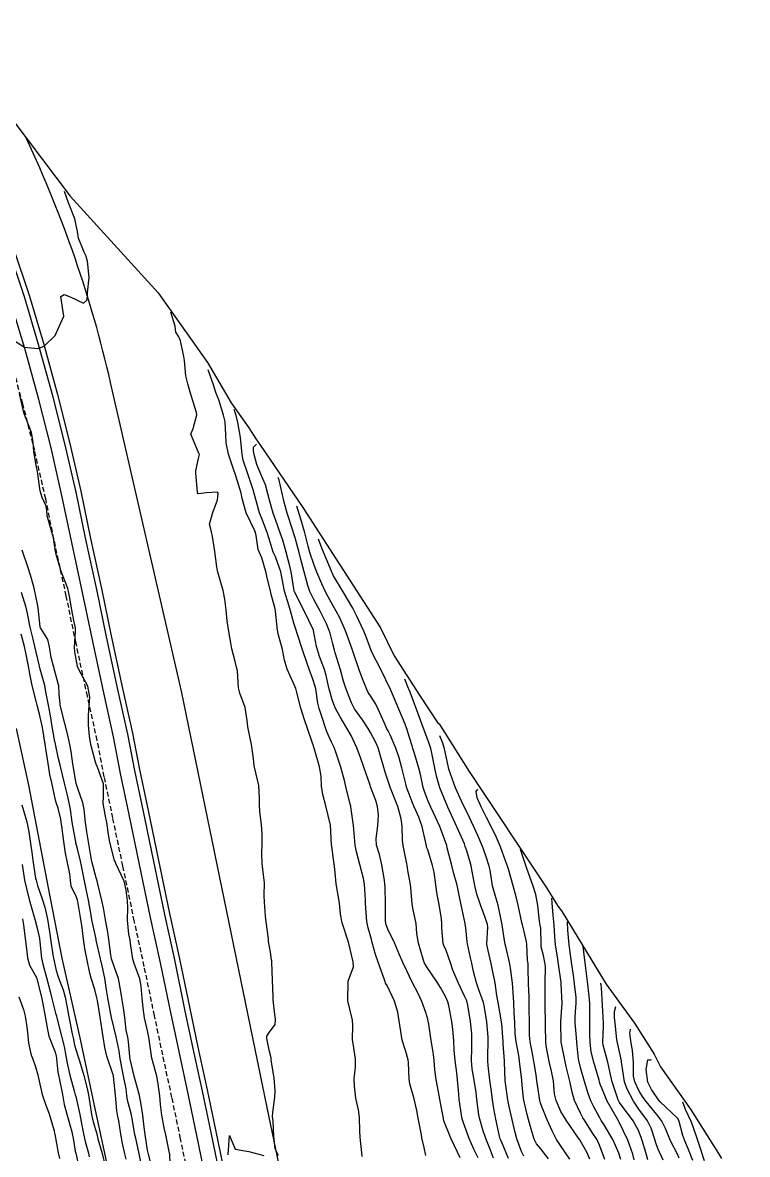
# Model space of a CAD drawing. Header units: metres. Extents: x 292545 to 299085, y 7450245 to 7463078.
# Drawn here: x 298213.5 to 298287.9, y 7452006.9 to 7452123.2 of the extents above; entities that cross this region are included whole.
import ezdxf

# ---------------------------------------------------------------- set-up
doc = ezdxf.new("R2010")
doc.units = ezdxf.units.M
doc.linetypes.add('DASHED', pattern=[0.75, 0.5, -0.25])
for name, color, linetype in [('Area', 45, 'Continuous'), ('Canteiro', 45, 'DASHED'), ('Ciclovia', 45, 'Continuous'), ('Curvas de Nivel 1m', 11, 'Continuous'), ('Curvas de Nivel 5m', 15, 'Continuous'), ('Hidrografia', 140, 'Continuous'), ('Vias Primárias', 230, 'Continuous')]:
    doc.layers.add(name, color=color, linetype=linetype)

msp = doc.modelspace()

# ---------------------------------------------------------------- linework, layer by layer
at = {"layer": 'Area'}
msp.add_polyline3d([(298204.91, 7452123.19, 695.93), (298218.38, 7452105.35, 696.08), (298227.43, 7452095.42, 707.55), (298232.48, 7452088.27, 709.5), (298234.9, 7452084.13, 711.37), (298236.71, 7452081.54, 697.38), (298237.46, 7452080.44, 697.61), (298237.92, 7452079.74, 711.63), (298242.27, 7452073.36, 705.62), (298250.25, 7452061.02, 715.41), (298251.63, 7452058.12, 715.31), (298254.24, 7452054.07, 713.05), (298256.18, 7452051.18, 709.97), (298256.28, 7452051.14, 702.77), (298259.33, 7452046.25, 711.41), (298267.24, 7452034.35, 712.78), (298268.4, 7452032.47, 710.49), (298268.91, 7452031.82, 711.43), (298273.4, 7452024.4, 708.65), (298276.32, 7452020.39, 723.54), (298278.34, 7452017.19, 724.21), (298278.98, 7452015.89, 723.54), (298282.06, 7452011.53, 712.65), (298284.95, 7452006.99, 732.14), (298285.25, 7452006.48, 732.56)], dxfattribs=at)
at = {"layer": 'Canteiro'}
msp.add_lwpolyline([(298230.86, 7452003), (298229.72, 7452008.51), (298228.83, 7452012.75), (298227.89, 7452017.13), (298227.04, 7452021.15), (298225.99, 7452026.22), (298224.97, 7452030.88), (298223.8, 7452036.52), (298222.77, 7452041.47), (298221.88, 7452045.7), (298221.16, 7452049.44), (298220.16, 7452053.98), (298218.99, 7452059.42), (298217.99, 7452064.27), (298216.87, 7452069.41), (298215.87, 7452074.25), (298214.74, 7452079.22), (298213.53, 7452084.03), (298212.08, 7452089.24)], dxfattribs=at)
at = {"layer": 'Ciclovia'}
for points in [[(298233.98, 7452003.66), (298232.85, 7452009.16), (298231.96, 7452013.41), (298231.01, 7452017.79), (298230.17, 7452021.8), (298229.12, 7452026.89), (298228.09, 7452031.54), (298226.93, 7452037.17), (298225.9, 7452042.12), (298225.01, 7452046.33), (298224.29, 7452050.09), (298223.29, 7452054.66), (298222.12, 7452060.08), (298221.11, 7452064.94), (298219.99, 7452070.08), (298218.99, 7452074.93), (298217.85, 7452079.96), (298216.62, 7452084.85), (298215.15, 7452090.12), (298213.68, 7452095.02), (298212.06, 7452099.93)], [(298232.52, 7452003.35), (298231.39, 7452008.85), (298230.5, 7452013.11), (298229.56, 7452017.48), (298228.71, 7452021.49), (298227.66, 7452026.58), (298226.63, 7452031.23), (298225.47, 7452036.87), (298224.44, 7452041.82), (298223.55, 7452046.04), (298222.83, 7452049.79), (298221.83, 7452054.34), (298220.66, 7452059.77), (298219.66, 7452064.63), (298218.54, 7452069.77), (298217.53, 7452074.61), (298216.4, 7452079.62), (298215.18, 7452084.47), (298213.72, 7452089.71), (298212.26, 7452094.58)]]:
    msp.add_lwpolyline(points, dxfattribs=at)
at = {"layer": 'Curvas de Nivel 1m', "flags": 128}
for points, elevation in [([(298211.71, 7452091.11), (298213.7, 7452089.83), (298215.08, 7452089.69), (298215.7, 7452089.94), (298216.86, 7452091.05), (298217.73, 7452093.04), (298217.43, 7452095.05), (298217.76, 7452095.24), (298218.38, 7452095.03), (298219.75, 7452094.35), (298220.11, 7452094.66), (298220.15, 7452095.01), (298220.18, 7452095.43), (298220.32, 7452097.01), (298220.15, 7452098.67), (298220.06, 7452099.02), (298220.01, 7452099.21), (298219.82, 7452099.61), (298219.23, 7452101.03), (298219.13, 7452101.74), (298218.87, 7452103.03), (298218.23, 7452104.69), (298217.8, 7452105.83)], 696), ([(298239.76, 7452006.77), (298239.42, 7452007.48), (298239.28, 7452008.78), (298239.21, 7452010.33), (298239.16, 7452010.78), (298239.2, 7452011.21), (298239.4, 7452012.78), (298239.43, 7452013.42), (298239.33, 7452014.78), (298239.03, 7452016.59), (298239.01, 7452016.79), (298238.99, 7452016.94), (298238.84, 7452017.47), (298238.58, 7452018.79), (298238.59, 7452019.06), (298238.86, 7452019.44), (298239.43, 7452020.23), (298239.45, 7452020.78), (298239.38, 7452021.28), (298239.23, 7452022.79), (298239.21, 7452023.09), (298239.17, 7452024.79), (298239.09, 7452026.65), (298239.08, 7452026.79), (298239.07, 7452026.9), (298238.96, 7452027.67), (298238.76, 7452028.79), (298238.73, 7452029.04), (298238.52, 7452030.79), (298238.45, 7452031.36), (298238.32, 7452032.8), (298238.31, 7452033.51), (298238.32, 7452034.8), (298238.24, 7452035.61), (298238.08, 7452036.8), (298238.05, 7452037.83), (298238.1, 7452038.8), (298238.1, 7452039.79), (298238.01, 7452040.8), (298237.86, 7452042.08), (298237.81, 7452042.8), (298237.82, 7452043.47), (298237.74, 7452044.8), (298237.32, 7452046.68), (298237.29, 7452046.81), (298237.28, 7452046.89), (298237.2, 7452047.54), (298237.04, 7452048.81), (298236.99, 7452049.03), (298236.63, 7452050.82), (298236.57, 7452051.49), (298236.34, 7452052.82), (298235.81, 7452054.29), (298235.67, 7452054.83), (298235.55, 7452056.59), (298235.51, 7452056.83), (298235.32, 7452057.53), (298234.99, 7452058.83), (298234.91, 7452059.27), (298234.63, 7452060.84), (298234.5, 7452061.71), (298234.4, 7452062.84), (298234.27, 7452063.96), (298234.09, 7452064.84), (298233.53, 7452066.74), (298233.5, 7452066.85), (298233.43, 7452067.28), (298233.22, 7452068.85), (298233.01, 7452070.39), (298232.89, 7452070.86), (298232.7, 7452071.65), (298233.03, 7452072.86), (298233.52, 7452074.17), (298233.59, 7452074.79), (298233.58, 7452074.85), (298233.52, 7452074.96), (298232.37, 7452074.87), (298231.52, 7452074.77), (298231.47, 7452074.88), (298231.47, 7452074.94), (298231.3, 7452076.88), (298231.28, 7452077.15), (298231.57, 7452078.4), (298231.65, 7452078.8), (298231.63, 7452078.88), (298231.61, 7452078.92), (298231.57, 7452079.02), (298230.76, 7452080.89), (298231.01, 7452081.47), (298231.4, 7452082.88), (298231.36, 7452083.14), (298230.79, 7452084.89), (298230.46, 7452086.08), (298230.27, 7452086.89), (298230.11, 7452088.47), (298230.07, 7452088.9), (298229.71, 7452090.5), (298229.55, 7452090.9), (298229.23, 7452091.39), (298229.18, 7452092), (298228.73, 7452093.43)], 697), ([(298248.36, 7452006.67), (298248.33, 7452007.06), (298248.16, 7452008.68), (298248.11, 7452009.31), (298248.08, 7452010.68), (298247.99, 7452011.46), (298247.72, 7452012.68), (298247.56, 7452013.92), (298247.55, 7452014.68), (298247.66, 7452015.85), (298247.69, 7452016.68), (298247.46, 7452018.07), (298247.37, 7452018.68), (298247.41, 7452020.15), (298247.37, 7452020.69), (298246.9, 7452022.69), (298246.92, 7452024.69), (298247.47, 7452026.16), (298247.43, 7452026.69), (298246.97, 7452028.69), (298246.32, 7452030.7), (298246.13, 7452031.57), (298246.02, 7452032.7), (298245.84, 7452033.9), (298245.69, 7452034.7), (298245.55, 7452036.22), (298245.5, 7452036.71), (298245.25, 7452038.55), (298245.23, 7452038.71), (298245.11, 7452040.71), (298244.62, 7452042.72), (298244.33, 7452043.89), (298244.2, 7452044.72), (298244.14, 7452045.77), (298243.98, 7452046.73), (298243.81, 7452047.34), (298243.39, 7452048.74), (298243.35, 7452048.87), (298243.22, 7452049.27), (298242.72, 7452050.75), (298242.44, 7452051.56), (298242.07, 7452052.75), (298241.67, 7452054.37), (298241.56, 7452054.76), (298241.29, 7452055.38), (298240.67, 7452056.77), (298240.4, 7452057.69), (298240.17, 7452058.77), (298239.74, 7452060.38), (298239.66, 7452060.78), (298239.46, 7452062.7), (298239.45, 7452062.78), (298239.39, 7452063.09), (298239.03, 7452064.42), (298238.94, 7452064.79), (298238.64, 7452066.02), (298238.47, 7452066.79), (298238.05, 7452068.2), (298237.78, 7452068.81), (298237.7, 7452069.05), (298237.47, 7452070.48), (298237.4, 7452070.81), (298237.33, 7452070.96), (298236.44, 7452072.82), (298236.04, 7452074.3), (298235.93, 7452074.83), (298235.54, 7452076.17), (298235.32, 7452076.83), (298235.18, 7452077.2), (298234.64, 7452078.84), (298234.41, 7452080.02), (298234.37, 7452080.84), (298234.29, 7452082.16), (298234.14, 7452082.84), (298233.64, 7452084.42), (298233.46, 7452084.85), (298233.33, 7452085.17), (298233.09, 7452085.99), (298232.56, 7452087.53)], 698), ([(298228.69, 7452004.91), (298228.6, 7452006.91), (298228.59, 7452007.04), (298228.19, 7452008.92), (298228.04, 7452009.62), (298227.79, 7452010.92), (298227.67, 7452012.03), (298227.58, 7452012.92), (298227.37, 7452014.36), (298227.27, 7452014.93), (298226.83, 7452016.55), (298226.75, 7452016.93), (298226.73, 7452017.03), (298226.46, 7452018.93), (298226.36, 7452019.44), (298226.03, 7452020.94), (298225.87, 7452021.96), (298225.77, 7452022.94), (298225.69, 7452024.17), (298225.55, 7452024.94), (298224.95, 7452026.51), (298224.82, 7452026.95), (298224.59, 7452028.58), (298224.53, 7452028.96), (298224.42, 7452029.52), (298224.27, 7452030.96), (298224.3, 7452032.25), (298224.27, 7452032.96), (298224.13, 7452034.06), (298223.92, 7452034.97), (298223.07, 7452036.79), (298222.99, 7452036.98), (298222.95, 7452037.11), (298222.46, 7452038.99), (298222.32, 7452039.78), (298222.15, 7452040.99), (298221.97, 7452041.83), (298221.76, 7452042.99), (298221.79, 7452043.63), (298221.79, 7452044.99), (298221.19, 7452046.68), (298221.05, 7452047), (298220.98, 7452047.21), (298220.52, 7452049.01), (298220.36, 7452049.87), (298220.28, 7452051.01), (298220.27, 7452051.98), (298220.33, 7452053.01), (298220.4, 7452053.88), (298220.21, 7452055.01), (298219.31, 7452056.65), (298219.14, 7452057.02), (298218.85, 7452058.55), (298218.82, 7452059.03), (298218.94, 7452060.62), (298218.92, 7452061.02), (298218.78, 7452061.6), (298218.52, 7452063.03), (298218.34, 7452064.08), (298218.15, 7452065.03), (298217.43, 7452066.91), (298217.38, 7452067.04), (298216.93, 7452068.53), (298216.83, 7452069.05), (298216.66, 7452070.25), (298216.43, 7452071.06), (298216.03, 7452072.52), (298215.99, 7452073.06), (298215.93, 7452073.49), (298215.52, 7452074.41), (298215.32, 7452075.07), (298215.27, 7452075.33), (298215.03, 7452077.08), (298214.9, 7452077.73), (298214.65, 7452079.08), (298214.58, 7452080.08), (298214.41, 7452081.08), (298213.62, 7452083.09), (298213.18, 7452085.09)], 696), ([(298254.89, 7452006.78), (298254.72, 7452007.6), (298254.5, 7452008.6), (298254.44, 7452008.9), (298254.12, 7452010.61), (298253.97, 7452011.41), (298253.71, 7452012.61), (298253.26, 7452014.15), (298253.17, 7452014.62), (298253.11, 7452016.33), (298253.08, 7452016.62), (298252.84, 7452017.46), (298252.48, 7452018.62), (298252.39, 7452019.09), (298252.16, 7452020.63), (298252.01, 7452021.51), (298251.69, 7452022.63), (298250.92, 7452024.24), (298250.77, 7452024.49), (298250.72, 7452024.64), (298250.63, 7452024.94), (298250, 7452026.65), (298249.73, 7452027.43), (298249.39, 7452028.66), (298249.31, 7452028.99), (298248.99, 7452030.18), (298248.86, 7452030.67), (298248.84, 7452030.83), (298248.72, 7452032.67), (298248.69, 7452033.01), (298248.6, 7452034.67), (298248.5, 7452035.23), (298248.11, 7452036.68), (298247.79, 7452037.98), (298247.65, 7452038.68), (298247.5, 7452040.3), (298247.47, 7452040.69), (298247.21, 7452042.62), (298247.2, 7452042.69), (298247.14, 7452042.89), (298246.69, 7452044.69), (298246.54, 7452045.33), (298246.16, 7452046.7), (298245.67, 7452048.24), (298245.49, 7452048.71), (298245.22, 7452049.27), (298244.76, 7452050.25), (298244.59, 7452050.72), (298244.29, 7452051.68), (298243.93, 7452052.73), (298243.8, 7452053.27), (298243.59, 7452054.74), (298243.54, 7452054.99), (298243.29, 7452055.73), (298242.91, 7452056.74), (298242.71, 7452057.35), (298242.23, 7452058.75), (298241.7, 7452060.41), (298241.6, 7452060.76), (298241.36, 7452061.49), (298240.99, 7452062.76), (298240.82, 7452063.33), (298240.4, 7452064.77), (298240.16, 7452066.03), (298240, 7452066.77), (298239.45, 7452068.29), (298239.24, 7452068.78), (298238.82, 7452070.14), (298238.62, 7452070.79), (298238.06, 7452072.24), (298237.83, 7452072.81), (298237.75, 7452073.06), (298237.51, 7452073.94), (298237.28, 7452074.81), (298237.17, 7452075.17), (298236.62, 7452076.82), (298236.16, 7452078.23), (298236.04, 7452078.83), (298235.87, 7452080.55), (298235.61, 7452082.1), (298235.42, 7452082.83), (298235.33, 7452083.12), (298235.21, 7452083.44)], 699), ([(298260.27, 7452006.53), (298259.83, 7452007.43), (298259.33, 7452008.54), (298258.76, 7452010.15), (298258.64, 7452010.55), (298258.6, 7452010.72), (298258.33, 7452012.55), (298258.27, 7452013.07), (298258.16, 7452014.56), (298258.08, 7452015.29), (298257.9, 7452016.56), (298257.81, 7452017.59), (298257.78, 7452018.56), (298257.66, 7452019.77), (298257.55, 7452020.56), (298257.25, 7452022.21), (298257.16, 7452022.57), (298256.91, 7452023.13), (298256.39, 7452024.05), (298256.07, 7452024.58), (298254.95, 7452026.22), (298254.73, 7452026.6), (298254.61, 7452026.95), (298254.15, 7452028.61), (298253.99, 7452029.6), (298253.9, 7452030.61), (298253.59, 7452032.04), (298253.48, 7452032.62), (298253.35, 7452034.31), (298253.32, 7452034.62), (298253.06, 7452036.06), (298252.97, 7452036.62), (298252.93, 7452036.76), (298252.57, 7452038.63), (298252.51, 7452039.22), (298252.46, 7452040.63), (298252.37, 7452041.38), (298252.02, 7452042.63), (298251.28, 7452044.52), (298251.23, 7452044.64), (298251.17, 7452044.85), (298250.72, 7452046.19), (298250.58, 7452046.65), (298250.28, 7452047.73), (298250, 7452048.66), (298249.77, 7452049.21), (298249.23, 7452050.25), (298248.98, 7452050.67), (298248.38, 7452051.55), (298247.59, 7452052.69), (298247.47, 7452052.89), (298247.27, 7452053.29), (298246.72, 7452054.7), (298246.45, 7452055.54), (298246.12, 7452056.7), (298245.6, 7452058.43), (298245.52, 7452058.71), (298245.34, 7452059.37), (298245.07, 7452060.44), (298244.98, 7452060.72), (298244.69, 7452061.4), (298244.04, 7452062.73), (298243.81, 7452063.16), (298243.39, 7452063.92), (298243, 7452064.74), (298242.8, 7452065.36), (298242.41, 7452066.75), (298242.04, 7452068.16), (298241.88, 7452068.76), (298241.47, 7452070.26), (298241.32, 7452070.76), (298241.24, 7452071), (298240.67, 7452072.77), (298240.36, 7452073.93), (298239.83, 7452076.19), (298239.75, 7452076.46)], 701), ([(298261.83, 7452006.51), (298261.52, 7452007.32), (298261.04, 7452008.53), (298260.75, 7452009.42), (298260.44, 7452010.53), (298260.35, 7452010.95), (298260.15, 7452012.54), (298260.06, 7452013.27), (298259.87, 7452014.54), (298259.67, 7452015.69), (298259.59, 7452016.54), (298259.61, 7452017.78), (298259.63, 7452018.54), (298259.61, 7452019.29), (298259.49, 7452020.54), (298259.22, 7452022.22), (298259.15, 7452022.55), (298259.08, 7452022.73), (298258.91, 7452023.08), (298258.2, 7452024.56), (298257.66, 7452025.84), (298257.42, 7452026.57), (298256.97, 7452027.84), (298256.75, 7452028.35), (298256.68, 7452028.57), (298256.55, 7452030.14), (298256.53, 7452030.58), (298256.49, 7452031.09), (298256.25, 7452032.58), (298256.06, 7452033.61), (298255.93, 7452034.59), (298255.75, 7452035.89), (298255.59, 7452036.58), (298255.09, 7452038.18), (298254.98, 7452038.48), (298254.95, 7452038.59), (298254.62, 7452040.11), (298254.51, 7452040.6), (298254.18, 7452041.55), (298253.71, 7452042.61), (298253.54, 7452043.01), (298253.16, 7452044), (298252.92, 7452044.62), (298252.83, 7452044.96), (298252.45, 7452046.63), (298252.17, 7452047.66), (298251.82, 7452048.63), (298251.23, 7452050.01), (298251.02, 7452050.43), (298250.91, 7452050.64), (298250.61, 7452051.28), (298250.02, 7452052.66), (298249.76, 7452053.15), (298249.28, 7452053.91), (298248.99, 7452054.37), (298248.83, 7452054.67), (298248.38, 7452055.76), (298248.06, 7452056.68), (298247.4, 7452058.62), (298247.37, 7452058.69), (298247.36, 7452058.72), (298247.33, 7452058.81), (298246.66, 7452060.7), (298246.06, 7452062.02), (298245.69, 7452062.71), (298245.39, 7452063.26), (298244.88, 7452064.2), (298244.6, 7452064.72), (298244.21, 7452065.53), (298243.71, 7452066.74), (298243.43, 7452067.45), (298243, 7452068.74), (298242.81, 7452069.39), (298242.46, 7452070.75), (298242.08, 7452072.17), (298241.67, 7452073.51)], 702), ([(298263.37, 7452006.49), (298262.73, 7452008.05), (298262.59, 7452008.36), (298262.54, 7452008.5), (298262.47, 7452008.77), (298262.1, 7452010.51), (298261.88, 7452011.62), (298261.74, 7452012.52), (298261.63, 7452013.36), (298261.48, 7452014.52), (298261.31, 7452016.04), (298261.27, 7452016.52), (298261.26, 7452016.95), (298261.29, 7452018.52), (298261.29, 7452018.95), (298261.17, 7452020.52), (298260.9, 7452022.18), (298260.81, 7452022.52), (298260.31, 7452023.92), (298260.09, 7452024.53), (298259.78, 7452025.69), (298259.61, 7452026.54), (298259.49, 7452027.08), (298259.18, 7452028.55), (298259.15, 7452028.73), (298258.99, 7452030.19), (298258.95, 7452030.55), (298258.94, 7452030.61), (298258.53, 7452032.55), (298258.4, 7452033.18), (298258.1, 7452034.56), (298257.75, 7452035.88), (298257.55, 7452036.57), (298257.09, 7452038.41), (298257.05, 7452038.57), (298257.04, 7452038.63), (298256.32, 7452040.58), (298255.65, 7452042.07), (298255.4, 7452042.59), (298255.15, 7452043.2), (298254.76, 7452044.2), (298254.64, 7452044.6), (298254.38, 7452045.81), (298254.19, 7452046.6), (298253.74, 7452048.08), (298253.57, 7452048.61), (298253.48, 7452048.88), (298253.22, 7452049.73), (298252.94, 7452050.62), (298252.77, 7452051.1), (298252.14, 7452052.63), (298251.32, 7452054.61), (298251.3, 7452054.64), (298251.28, 7452054.68), (298250.31, 7452056.65), (298249.33, 7452058.58), (298249.3, 7452058.66), (298248.76, 7452060.08), (298248.53, 7452060.67), (298247.79, 7452062.27), (298247.39, 7452063.03), (298246.41, 7452064.7), (298245.42, 7452066.35), (298245.3, 7452066.59), (298245.24, 7452066.71), (298245.1, 7452067.05), (298244.23, 7452069.19), (298243.88, 7452070.1)], 703), ([(298225.67, 7452005.97), (298225.46, 7452006.94), (298225.11, 7452008.56), (298225.04, 7452008.95), (298224.76, 7452010.56), (298224.67, 7452010.95), (298224.28, 7452012.46), (298224.21, 7452012.96), (298224.12, 7452013.63), (298223.87, 7452014.96), (298223.7, 7452015.84), (298223.5, 7452016.97), (298223.4, 7452017.54), (298223.1, 7452018.98), (298222.87, 7452019.96), (298222.64, 7452020.98), (298222.57, 7452021.3), (298222.25, 7452022.99), (298222.11, 7452023.79), (298221.93, 7452024.99), (298221.67, 7452026.26), (298221.49, 7452026.99), (298221.07, 7452028.9), (298221.05, 7452029), (298220.98, 7452029.32), (298220.62, 7452031), (298220.53, 7452031.48), (298220.26, 7452033.01), (298220.06, 7452033.99), (298219.85, 7452035.01), (298219.54, 7452036.54), (298219.44, 7452037.02), (298219.09, 7452038.43), (298218.97, 7452038.9), (298218.95, 7452039.02), (298218.92, 7452039.2), (298218.6, 7452041.03), (298218.43, 7452042.32), (298218.29, 7452043.03), (298218.06, 7452043.94), (298217.8, 7452045.04), (298217.35, 7452046.89), (298217.32, 7452047.05), (298217.3, 7452047.15), (298217.2, 7452047.54), (298216.87, 7452049.05), (298216.79, 7452049.48), (298216.51, 7452051.06), (298216.35, 7452051.95), (298216.16, 7452053.06), (298215.9, 7452054.44), (298215.77, 7452055.07), (298215.31, 7452056.76), (298215.22, 7452057.07), (298215.2, 7452057.19), (298214.76, 7452059.08), (298214.58, 7452059.84), (298214.28, 7452061.08), (298213.99, 7452062.46), (298213.86, 7452063.09), (298213.4, 7452064.64)], 694), ([(298224.13, 7452006.39), (298223.99, 7452006.96), (298223.76, 7452008), (298223.59, 7452008.97), (298223.39, 7452010.34), (298223.24, 7452010.97), (298223.18, 7452011.38), (298223.04, 7452012.98), (298222.84, 7452014.95), (298222.84, 7452014.98), (298222.83, 7452015), (298222.81, 7452015.06), (298222.15, 7452016.99), (298221.95, 7452017.88), (298221.76, 7452018.99), (298221.57, 7452020.3), (298221.46, 7452020.99), (298221.18, 7452022.71), (298221.13, 7452023), (298220.91, 7452023.85), (298220.55, 7452025), (298220.4, 7452025.53), (298220.08, 7452027.01), (298219.9, 7452028.07), (298219.76, 7452029.01), (298219.57, 7452030.44), (298219.48, 7452031.02), (298219.16, 7452032.88), (298219.13, 7452033.02), (298219.03, 7452033.33), (298218.48, 7452034.47), (298218.42, 7452035.03), (298218.36, 7452035.72), (298218.06, 7452037.04), (298217.9, 7452037.86), (298217.75, 7452039.04), (298217.53, 7452040.63), (298217.46, 7452041.04), (298217.42, 7452041.34), (298217.14, 7452042.46), (298216.96, 7452043.05), (298216.89, 7452043.3), (298216.49, 7452045.06), (298216.31, 7452045.92), (298216.11, 7452047.06), (298215.92, 7452048.35), (298215.81, 7452049.06), (298215.54, 7452050.75), (298215.49, 7452051.07), (298215.25, 7452052.14), (298214.99, 7452053.07), (298214.88, 7452053.46), (298214.48, 7452055.08), (298214.29, 7452056.09), (298214.1, 7452057.08), (298213.79, 7452058.62), (298213.69, 7452059.09), (298213.35, 7452060.36)], 693), ([(298264.97, 7452006.73), (298264.72, 7452007.2), (298264.25, 7452008.48), (298264.07, 7452009.16), (298263.77, 7452010.49), (298263.45, 7452011.82), (298263.32, 7452012.49), (298263.08, 7452014.22), (298263.05, 7452014.5), (298262.97, 7452016.36), (298262.96, 7452016.5), (298262.85, 7452018.25), (298262.84, 7452018.48), (298262.83, 7452018.5), (298262.69, 7452020.32), (298262.68, 7452020.5), (298262.64, 7452020.74), (298262.33, 7452022.51), (298262.2, 7452023.22), (298262.01, 7452024.51), (298261.79, 7452025.66), (298261.59, 7452026.51), (298261.18, 7452028.31), (298261.16, 7452028.52), (298261.26, 7452030.25), (298261.23, 7452030.52), (298261, 7452031.24), (298260.5, 7452032.53), (298260.13, 7452033.63), (298259.92, 7452034.54), (298259.66, 7452035.95), (298259.54, 7452036.54), (298259.45, 7452036.92), (298259.09, 7452038.08), (298258.94, 7452038.55), (298258.85, 7452038.8), (298258.09, 7452040.56), (298257.14, 7452042.57), (298256.32, 7452044.58), (298255.99, 7452045.77), (298255.82, 7452046.58), (298255.49, 7452048.31), (298255.42, 7452048.59), (298255.22, 7452049.21), (298254.83, 7452050.2), (298254.68, 7452050.6), (298254.35, 7452051.5), (298253.28, 7452054.38), (298253.19, 7452054.62), (298253.13, 7452054.78), (298252.74, 7452055.74)], 704), ([(298269.68, 7452006.42), (298268.73, 7452007.81), (298268.3, 7452008.43), (298267.87, 7452009.31), (298267.37, 7452010.44), (298266.78, 7452011.88), (298266.63, 7452012.3), (298266.59, 7452012.45), (298266.35, 7452014.01), (298266.29, 7452014.46), (298266.21, 7452015.06), (298265.99, 7452016.46), (298265.81, 7452017.43), (298265.61, 7452018.47), (298265.55, 7452019.16), (298265.54, 7452020.47), (298265.52, 7452021.85), (298265.51, 7452022.47), (298265.49, 7452023.06), (298265.45, 7452024.47), (298265.42, 7452026), (298265.39, 7452026.47), (298265.35, 7452026.87), (298265.26, 7452028.48), (298265.23, 7452028.73), (298264.99, 7452029.81), (298264.81, 7452030.48), (298264.76, 7452030.72), (298264.37, 7452032.49), (298264.16, 7452033.36), (298263.87, 7452034.49), (298263.37, 7452036.2), (298263.27, 7452036.5), (298263.08, 7452037.06), (298262.56, 7452038.51), (298262.14, 7452039.47), (298261.64, 7452040.51), (298261.13, 7452041.5), (298260.6, 7452042.53), (298260.17, 7452043.52), (298260.06, 7452044.19), (298260.24, 7452044.42)], 706), ([(298213.43, 7452042.8), (298213.93, 7452041.08), (298214.13, 7452040.05), (298214.29, 7452039.08), (298214.48, 7452037.68), (298214.56, 7452037.08), (298214.84, 7452035.27), (298214.89, 7452035.07), (298215.04, 7452034.54), (298215.56, 7452033.06), (298215.78, 7452032.3), (298216.06, 7452031.06), (298216.26, 7452029.78), (298216.37, 7452029.06), (298216.62, 7452027.39), (298216.67, 7452027.05), (298216.94, 7452025.79), (298217.11, 7452025.23), (298217.18, 7452025.05), (298217.66, 7452023.79), (298217.86, 7452023.04), (298218.04, 7452022.17), (298218.25, 7452021.03), (298218.58, 7452019.3), (298218.65, 7452019.02), (298218.68, 7452018.86), (298218.84, 7452018.12), (298219.17, 7452017.02), (298219.33, 7452016.51), (298219.79, 7452015.01), (298220.13, 7452013.67), (298220.26, 7452013.01), (298220.54, 7452011.23), (298220.58, 7452011), (298220.75, 7452010.23), (298221.11, 7452009), (298221.24, 7452008.48), (298221.67, 7452006.99), (298221.98, 7452005.7)], 693), ([(298271.74, 7452006.39), (298271.43, 7452007.11), (298270.73, 7452008.34), (298270.69, 7452008.41), (298270.57, 7452008.58), (298269.29, 7452010.42), (298268.77, 7452011.29), (298268.27, 7452012.44), (298268.11, 7452013.11), (298267.99, 7452014.44), (298267.8, 7452015.46), (298267.57, 7452016.44), (298267.25, 7452018.05), (298267.2, 7452018.45), (298267.18, 7452020.14), (298267.17, 7452020.45), (298267.14, 7452022.2), (298267.14, 7452022.45), (298267.14, 7452024.23), (298267.15, 7452024.45), (298267.18, 7452026.22), (298267.15, 7452026.45), (298266.96, 7452027.33), (298266.75, 7452028.23), (298266.73, 7452028.45), (298266.69, 7452030.15), (298266.65, 7452030.46), (298266.58, 7452030.87), (298266.38, 7452032.46), (298266.18, 7452033.61), (298265.93, 7452034.47), (298265.25, 7452036.29), (298264.6, 7452038.21)], 707), ([(298213.45, 7452036.7), (298213.71, 7452035.08), (298213.89, 7452034.23), (298214.19, 7452033.08), (298214.67, 7452031.41), (298214.76, 7452031.07), (298214.99, 7452030.16), (298215.24, 7452029.07), (298215.28, 7452028.75), (298215.45, 7452027.06), (298215.58, 7452026.43), (298215.95, 7452025.06), (298216.32, 7452023.65), (298216.47, 7452023.05), (298216.89, 7452021.42), (298216.97, 7452021.13), (298216.99, 7452021.05), (298217.01, 7452020.92), (298217.5, 7452019.04), (298217.78, 7452017.97), (298217.95, 7452017.03), (298218.06, 7452016.27), (298218.34, 7452015.03), (298218.79, 7452013.44), (298218.91, 7452013.02), (298218.95, 7452012.85), (298219.37, 7452011.01), (298219.53, 7452010.24), (298219.76, 7452009.01), (298219.93, 7452008.22), (298220.25, 7452007.01), (298220.34, 7452006.63)], 694), ([(298273.27, 7452006.37), (298272.73, 7452007.84), (298272.57, 7452008.22), (298272.48, 7452008.38), (298271.99, 7452009.14), (298271.19, 7452010.4), (298271.03, 7452010.67), (298270.77, 7452011.15), (298270.16, 7452012.42), (298269.93, 7452013.28), (298269.69, 7452014.42), (298269.32, 7452015.93), (298269.21, 7452016.43), (298268.85, 7452018.13), (298268.8, 7452018.43), (298268.78, 7452018.5), (298268.75, 7452020.43), (298268.75, 7452020.56), (298268.9, 7452022.43), (298268.8, 7452024.43), (298268.78, 7452024.57), (298268.52, 7452026.43), (298268.44, 7452026.96), (298268.21, 7452028.44), (298268.14, 7452029.28), (298268.07, 7452030.44), (298267.98, 7452031.47), (298267.86, 7452032.76), (298267.83, 7452033.24)], 708), ([(298274.92, 7452006.36), (298274.72, 7452007.02), (298274.13, 7452008.37), (298273.19, 7452009.94), (298272.91, 7452010.38), (298272.77, 7452010.64), (298272.16, 7452011.77), (298271.85, 7452012.39), (298271.55, 7452013.16), (298271.18, 7452014.4), (298270.82, 7452015.69), (298270.63, 7452016.41), (298270.58, 7452016.67), (298270.41, 7452018.41), (298270.36, 7452018.92), (298270.22, 7452020.42), (298270.23, 7452021.07), (298270.33, 7452022.42), (298270.32, 7452023.01), (298270.16, 7452024.42), (298270.05, 7452025.31), (298269.9, 7452026.42), (298269.71, 7452027.68), (298269.61, 7452028.42), (298269.47, 7452029.94), (298269.43, 7452030.78)], 709), ([(298277.7, 7452006.33), (298277.47, 7452007.08), (298277.11, 7452008.33), (298277.02, 7452008.62), (298276.74, 7452009.34), (298276.19, 7452010.35), (298274.78, 7452012.24), (298274.7, 7452012.36), (298274.64, 7452012.5), (298274.02, 7452014.37), (298273.78, 7452015.41), (298273.58, 7452016.37), (298273.1, 7452018.12), (298273.07, 7452018.38), (298273.13, 7452020.12), (298273.13, 7452020.38), (298273.05, 7452022.23), (298272.92, 7452024), (298272.89, 7452024.34), (298272.88, 7452024.38), (298272.88, 7452024.43), (298272.87, 7452024.49)], 711), ([(298213.13, 7452023.1), (298213.58, 7452021.78), (298213.77, 7452021.09), (298213.93, 7452020.02), (298214.03, 7452019.08), (298214.09, 7452018.33), (298214.39, 7452017.08), (298214.53, 7452016.77), (298214.82, 7452015.91), (298215.06, 7452015.07), (298215.15, 7452014.73), (298215.51, 7452013.06), (298215.89, 7452011.94), (298216.23, 7452011.06), (298216.74, 7452009.32), (298216.79, 7452009.05), (298216.8, 7452008.98), (298217.15, 7452007.05), (298217.28, 7452006.48)], 696), ([(298279.25, 7452006.3), (298278.72, 7452007.5), (298278.51, 7452008.1), (298278.45, 7452008.31), (298278.02, 7452009.59), (298277.65, 7452010.33), (298276.77, 7452011.54), (298276.21, 7452012.35), (298275.55, 7452013.6), (298275.29, 7452014.36), (298275.01, 7452016.18), (298275, 7452016.36), (298274.98, 7452016.51), (298274.84, 7452017.13), (298274.56, 7452018.36), (298274.51, 7452018.71), (298274.32, 7452020.37), (298274.27, 7452020.98), (298274.28, 7452021.59), (298274.39, 7452022.11)], 712), ([(298280.92, 7452006.5), (298280.72, 7452006.91), (298280.02, 7452008.3), (298279.5, 7452009.55), (298279.14, 7452010.31), (298278.76, 7452010.82), (298277.53, 7452012.33), (298277.21, 7452012.76), (298276.79, 7452013.41), (298276.34, 7452014.34), (298276.23, 7452014.93), (298276.21, 7452016.34), (298276.11, 7452017.6), (298275.98, 7452018.34), (298275.85, 7452019.36), (298275.91, 7452019.78)], 713), ([(298282.32, 7452006.27), (298281.85, 7452007.4), (298281.47, 7452008.28), (298281.28, 7452008.83), (298280.92, 7452010.29), (298280.76, 7452010.58), (298278.95, 7452012.31), (298278.78, 7452012.5), (298278.05, 7452013.58), (298277.7, 7452014.33), (298277.53, 7452015.62), (298277.69, 7452016.61), (298277.97, 7452016.62), (298278.07, 7452016.66)], 714), ([(298234.59, 7452006.84), (298234.73, 7452008.83), (298235.33, 7452007.45), (298236.72, 7452007.19), (298238.25, 7452006.79)], 697)]:
    msp.add_lwpolyline(points, dxfattribs=dict(at, elevation=elevation))
at = {"layer": 'Curvas de Nivel 5m', "flags": 128}
for points, elevation in [([(298258.42, 7452006.55), (298258.14, 7452007.13), (298257.48, 7452008.56), (298256.76, 7452010.35), (298256.7, 7452010.57), (298256.4, 7452012.2), (298256.34, 7452012.58), (298256.11, 7452013.89), (298255.95, 7452014.58), (298255.82, 7452015.58), (298255.75, 7452016.59), (298255.64, 7452017.39), (298255.45, 7452018.59), (298255.2, 7452020.27), (298255.14, 7452020.6), (298255.09, 7452020.8), (298254.89, 7452021.47), (298254.5, 7452022.6), (298254.16, 7452023.36), (298253.51, 7452024.61), (298252.94, 7452025.76), (298252.53, 7452026.62), (298252.19, 7452027.39), (298251.67, 7452028.63), (298250.99, 7452030.05), (298250.82, 7452030.47), (298250.78, 7452030.64), (298250.76, 7452030.88), (298250.75, 7452032.64), (298250.73, 7452034.34), (298250.7, 7452034.65), (298250.64, 7452035.06), (298250.38, 7452036.65), (298250.13, 7452037.7), (298249.84, 7452038.66), (298249.8, 7452039.36), (298249.96, 7452040.66), (298250.04, 7452041.75), (298249.95, 7452042.66), (298249.75, 7452043.26), (298249.22, 7452044.67), (298249.21, 7452044.71), (298249.17, 7452044.85), (298248.54, 7452046.68), (298248.2, 7452047.68), (298247.82, 7452048.68), (298247.23, 7452049.93), (298246.8, 7452050.69), (298246.1, 7452051.85), (298245.62, 7452052.71), (298245.27, 7452053.59), (298245.04, 7452054.48), (298244.99, 7452054.71), (298244.67, 7452056.09), (298244.48, 7452056.72), (298243.99, 7452058.07), (298243.77, 7452058.73), (298243.69, 7452059.08), (298243.36, 7452060.74), (298243.35, 7452060.78), (298242.42, 7452062.75), (298241.4, 7452064.69), (298241.37, 7452064.76), (298241.37, 7452064.8), (298241.07, 7452066.76), (298240.97, 7452067.22), (298240.56, 7452068.77), (298240.21, 7452070.02), (298239.96, 7452070.78), (298239.49, 7452072.04), (298239.23, 7452072.78), (298238.84, 7452074.12), (298238.68, 7452074.79), (298238.43, 7452075.69), (298237.97, 7452076.8), (298237.56, 7452077.8), (298237.26, 7452078.81), (298237.19, 7452079.2), (298237.2, 7452079.58), (298237.53, 7452079.87)], 700), ([(298226.7, 7452005.87), (298226.41, 7452006.93), (298226.33, 7452007.32), (298226.08, 7452008.94), (298225.99, 7452009.69), (298225.84, 7452010.94), (298225.67, 7452012.04), (298225.5, 7452012.94), (298225.04, 7452014.71), (298224.97, 7452014.95), (298224.82, 7452015.51), (298224.56, 7452016.68), (298224.52, 7452016.95), (298224.37, 7452018.48), (298224.29, 7452018.96), (298224.15, 7452019.67), (298224, 7452020.96), (298223.87, 7452021.95), (298223.68, 7452022.97), (298223.59, 7452023.65), (298223.34, 7452024.97), (298222.94, 7452026.09), (298222.63, 7452026.98), (298222.55, 7452027.39), (298222.36, 7452028.99), (298222.24, 7452029.73), (298222.02, 7452030.99), (298221.79, 7452032.22), (298221.63, 7452032.99), (298221.19, 7452034.85), (298221.15, 7452035), (298221.05, 7452035.32), (298220.61, 7452037), (298220.5, 7452037.59), (298220.26, 7452039.01), (298220.08, 7452040.04), (298219.95, 7452041.01), (298219.82, 7452042.33), (298219.67, 7452043.01), (298219.16, 7452044.51), (298219.04, 7452044.9), (298219, 7452045.02), (298218.96, 7452045.23), (298218.67, 7452047.03), (298218.48, 7452048.31), (298218.35, 7452049.03), (298218.15, 7452049.96), (298217.86, 7452051.04), (298217.38, 7452052.93), (298217.37, 7452053.05), (298217.36, 7452053.15), (298217.27, 7452054.21), (298217.22, 7452055.05), (298217.2, 7452055.13), (298216.67, 7452057.06), (298216.44, 7452057.94), (298216.26, 7452059.06), (298216.08, 7452059.8), (298215.35, 7452060.99), (298215.32, 7452061.07), (298215.32, 7452061.11), (298215.09, 7452063.07), (298215.04, 7452063.42), (298214.69, 7452065.08), (298214.4, 7452066.09), (298214.09, 7452067.08), (298213.45, 7452068.99)], 695), ([(298267.48, 7452006.44), (298266.72, 7452007.46), (298266.26, 7452007.99), (298266.02, 7452008.46), (298265.71, 7452009.5), (298265.45, 7452010.47), (298265.3, 7452011), (298264.96, 7452012.48), (298264.94, 7452012.64), (298264.8, 7452014.03), (298264.75, 7452014.48), (298264.75, 7452014.54), (298264.53, 7452016.48), (298264.47, 7452016.85), (298264.17, 7452018.49), (298264.08, 7452019.27), (298264.03, 7452020.49), (298263.96, 7452021.41), (298263.92, 7452022.49), (298263.88, 7452023.53), (298263.8, 7452024.49), (298263.63, 7452025.81), (298263.51, 7452026.49), (298263.06, 7452028.41), (298263.04, 7452028.5), (298262.98, 7452028.88), (298262.73, 7452030.5), (298262.67, 7452030.83), (298262.32, 7452032.51), (298262.02, 7452033.52), (298261.75, 7452034.51), (298261.49, 7452036.09), (298261.39, 7452036.52), (298261.08, 7452037.47), (298260.82, 7452038.25), (298260.72, 7452038.53), (298260.23, 7452039.66), (298259.83, 7452040.54), (298259.14, 7452042.03), (298258.88, 7452042.55), (298258.59, 7452043.11), (298257.93, 7452044.56), (298257.26, 7452046.49), (298257.19, 7452046.81), (298256.81, 7452048.57), (298256.63, 7452049.16), (298256.34, 7452049.91)], 705), ([(298213.49, 7452031.09), (298213.6, 7452030.47), (298213.76, 7452029.08), (298213.89, 7452028.01), (298214.02, 7452027.08), (298214.22, 7452026.35), (298214.93, 7452025.07), (298215.43, 7452023.06), (298215.58, 7452022.38), (298215.82, 7452021.06), (298216.02, 7452019.91), (298216.2, 7452019.06), (298216.84, 7452017.4), (298216.92, 7452017.14), (298216.94, 7452017.05), (298217.12, 7452015.35), (298217.17, 7452015.04), (298217.3, 7452014.55), (298217.59, 7452013.04), (298217.78, 7452012.04), (298218.04, 7452011.03), (298218.55, 7452009.22), (298218.59, 7452009.03), (298218.73, 7452008.35), (298218.91, 7452007.23), (298218.95, 7452007.03), (298219.27, 7452005.59)], 695), ([(298276.29, 7452006.34), (298276.14, 7452006.92), (298275.64, 7452008.35), (298274.76, 7452010.21), (298274.68, 7452010.36), (298274.53, 7452010.6), (298273.52, 7452012.37), (298272.8, 7452014.13), (298272.73, 7452014.31), (298272.71, 7452014.38), (298272.68, 7452014.51), (298272.15, 7452016.39), (298271.88, 7452017.43), (298271.78, 7452018.4), (298271.75, 7452019.29), (298271.72, 7452020.4), (298271.74, 7452021.55), (298271.74, 7452022.4), (298271.67, 7452023.16), (298271.52, 7452024.4), (298271.32, 7452026.03), (298271.04, 7452028.26)], 710), ([(298283.5, 7452006.25), (298282.88, 7452008.11), (298282.74, 7452008.53), (298282.3, 7452009.82), (298282.12, 7452010.27), (298281.55, 7452011.5), (298281.28, 7452012.28)], 715)]:
    msp.add_lwpolyline(points, dxfattribs=dict(at, elevation=elevation))
at = {"layer": 'Hidrografia'}
msp.add_lwpolyline([(298222.14, 7452006.06), (298220.88, 7452011.91), (298219.47, 7452018.55), (298217.56, 7452027.07), (298216.33, 7452033.41), (298214.14, 7452044.84), (298212.88, 7452050.66)], dxfattribs=at)
at = {"layer": 'Vias Primárias', "elevation": 716.34}
msp.add_lwpolyline([(298287.9, 7451784.39), (298286.83, 7451787.87), (298282.87, 7451806.24), (298274.62, 7451845.58), (298258.94, 7451914.37), (298252.05, 7451948.76), (298245.95, 7451976.32), (298238.6, 7452011.71), (298229.83, 7452054.5), (298222.54, 7452086.22, 0.05326), (298213.89, 7452111.3, -0.058977)], format="xyb", dxfattribs=at)
at = {"layer": 'Vias Primárias'}
msp.add_lwpolyline([(298212.54, 7452100.09), (298214.16, 7452095.18), (298215.63, 7452090.26), (298217.1, 7452084.98), (298218.33, 7452080.08), (298219.48, 7452075.04), (298220.48, 7452070.18), (298221.6, 7452065.04), (298222.61, 7452060.18), (298223.77, 7452054.76), (298224.78, 7452050.19), (298225.51, 7452046.43), (298226.39, 7452042.22), (298227.42, 7452037.27), (298228.58, 7452031.65), (298229.61, 7452027), (298230.66, 7452021.9), (298231.5, 7452017.9), (298232.44, 7452013.52), (298233.34, 7452009.26), (298234.47, 7452003.76)], dxfattribs=at)

doc.saveas('drawing.dxf')
